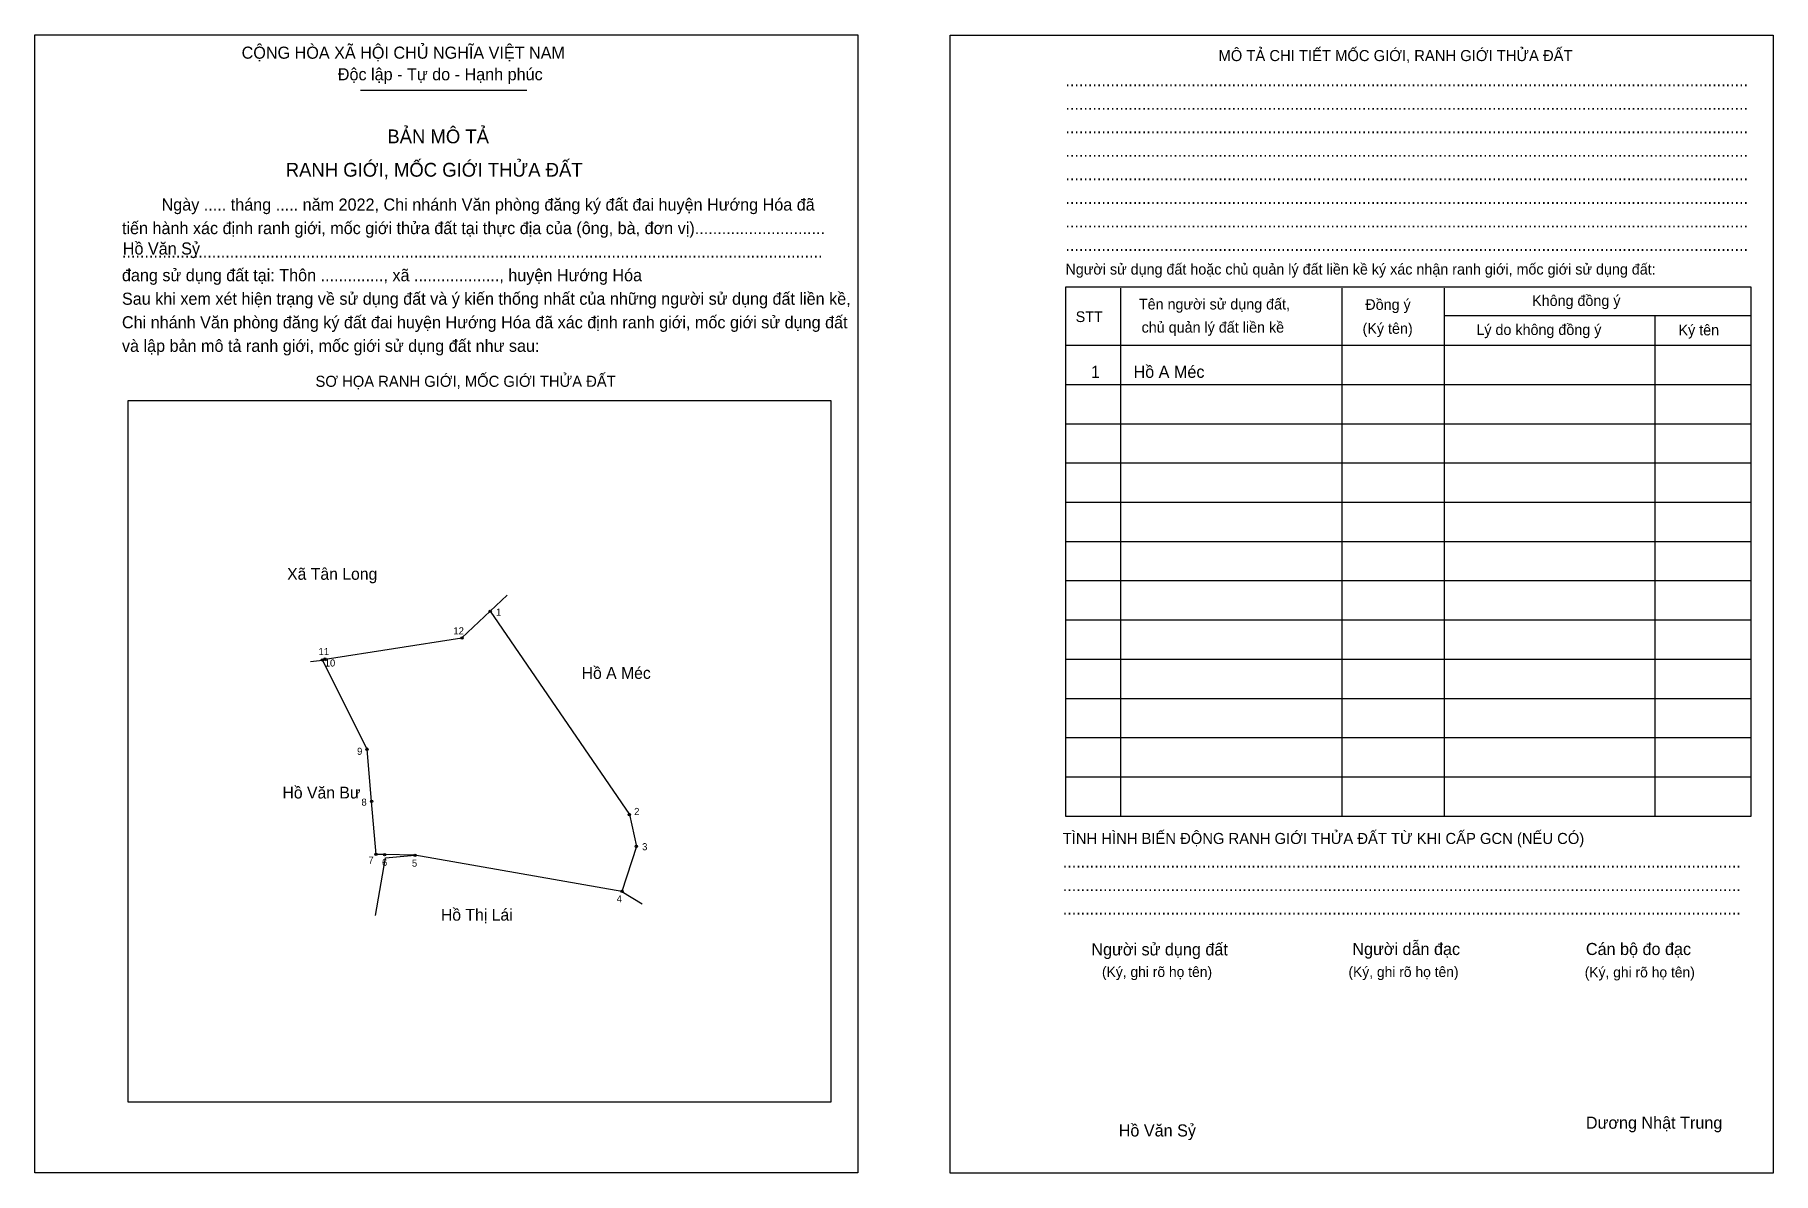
# Model space of a CAD drawing. Extents: x 544420 to 545049, y 1837952 to 1838363.
import ezdxf

# ---------------------------------------------------------------- set-up
doc = ezdxf.new("R2010")
doc.units = 0
for name, color, linetype in [('Level 1', 7, 'Continuous'), ('Level 10', 7, 'Continuous'), ('Level 11', 7, 'Continuous'), ('Level 2', 7, 'Continuous'), ('Level 25', 7, 'Continuous'), ('Level 27', 7, 'Continuous'), ('Level 29', 7, 'Continuous'), ('Level 36', 7, 'Continuous'), ('Level 52', 7, 'Continuous'), ('Level 55', 7, 'Continuous'), ('Level 6', 7, 'Continuous'), ('Level 9', 7, 'Continuous')]:
    doc.layers.add(name, color=color, linetype=linetype)

msp = doc.modelspace()

# ---------------------------------------------------------------- linework, layer by layer
at = {"layer": 'Level 1'}
for p, q in [((544419.95, 1838363.46), (544419.95, 1838363.46)), ((544751.02, 1838363.32), (544751.02, 1838363.32)), ((544537.7, 1838343.45), (544597.88, 1838343.45)), ((544812.53, 1838271.78), (544812.53, 1838080.89)), ((544892.58, 1838271.78), (544892.58, 1838080.89)), ((544929.62, 1838271.78), (544929.62, 1838080.89)), ((544929.62, 1838261.99), (545040.61, 1838261.99)), ((545005.84, 1838261.99), (545005.84, 1838080.89)), ((544792.66, 1838251.2), (545040.61, 1838251.2)), ((544792.66, 1838237.01), (545040.61, 1838237.01)), ((544453.75, 1838231.19), (544453.75, 1838231.19)), ((544792.66, 1838222.81), (545040.61, 1838222.81)), ((544792.66, 1838208.62), (545040.61, 1838208.62)), ((544792.66, 1838194.43), (545040.61, 1838194.43)), ((544792.66, 1838180.24), (545040.61, 1838180.24)), ((544792.66, 1838166.04), (545040.61, 1838166.04)), ((544792.66, 1838151.85), (545040.61, 1838151.85)), ((544792.66, 1838137.66), (545040.61, 1838137.66)), ((544792.66, 1838123.47), (545040.61, 1838123.47)), ((544792.66, 1838109.27), (545040.61, 1838109.27)), ((544792.66, 1838095.08), (545040.61, 1838095.08)), ((544707.79, 1837977.43), (544707.79, 1837977.43)), ((544717.53, 1837951.88), (544717.53, 1837951.88)), ((545048.6, 1837951.74), (545048.6, 1837951.74))]:
    msp.add_line(p, q, dxfattribs=at)
for points in [[(545040.61, 1838272.2), (544792.66, 1838272.2), (544792.66, 1838080.89), (545040.61, 1838080.89)], [(544453.75, 1838231.19), (544707.79, 1838231.19), (544707.79, 1837977.43), (544453.75, 1837977.43)]]:
    msp.add_lwpolyline(points, close=True, dxfattribs=at)
at = {"layer": 'Level 10'}
for p, q in [((544543.12, 1838045), (544546.74, 1838065.81)), ((544546.74, 1838065.81), (544557.43, 1838066.71)), ((544546.74, 1838065.81), (544546.74, 1838065.81))]:
    msp.add_line(p, q, dxfattribs=at)
msp.add_lwpolyline([(544540.11, 1838105.1), (544524, 1838137.33), (544524.92, 1838137.65), (544574.39, 1838145.36), (544584.63, 1838154.97), (544634.97, 1838081.46), (544637.54, 1838069.96), (544632.28, 1838053.64), (544557.43, 1838066.71), (544546.45, 1838066.98), (544543.4, 1838067.05), (544541.75, 1838086.19)], close=True, dxfattribs=at)
at = {"layer": 'Level 11'}
for centre in [(544584.63, 1838154.97), (544574.39, 1838145.36), (544524, 1838137.33), (544524.92, 1838137.65), (544540.11, 1838105.1), (544540.11, 1838105.1), (544541.75, 1838086.19), (544634.97, 1838081.46), (544543.4, 1838067.05), (544546.45, 1838066.98), (544557.43, 1838066.71), (544637.54, 1838069.96), (544632.28, 1838053.64)]:
    msp.add_circle(centre, 0.426, dxfattribs=at)
at = {"layer": 'Level 2'}
for points in [[(544419.96, 1838363.46), (544717.53, 1838363.46), (544717.53, 1837951.88), (544419.96, 1837951.88)], [(544751.02, 1838363.32), (545048.6, 1838363.32), (545048.6, 1837951.74), (544751.02, 1837951.74)]]:
    msp.add_lwpolyline(points, close=True, dxfattribs=at)
at = {"layer": 'Level 25'}
msp.add_line((544632.28, 1838053.64), (544557.43, 1838066.71), dxfattribs=at)
at = {"layer": 'Level 27'}
for p, q in [((544584.63, 1838154.97), (544590.83, 1838160.8)), ((544632.28, 1838053.64), (544639.54, 1838049.19))]:
    msp.add_line(p, q, dxfattribs=at)
at = {"layer": 'Level 29'}
msp.add_line((544519.71, 1838136.84), (544524, 1838137.33), dxfattribs=at)

# ---------------------------------------------------------------- texts
at = {"layer": 'Level 1'}
for s, height, p in [('CỘNG HÒA XÃ HỘI CHỦ NGHĨA VIỆT NAM', 4.371, (544494.76, 1838354.8)), ('MÔ TẢ CHI TIẾT MỐC GIỚI, RANH GIỚI THỬA ĐẤT', 3.9964, (544848, 1838353.94)), ('Độc lập - Tự do - Hạnh phúc', 4.371, (544529.54, 1838347)), ('........................................................................................................................................................', 4.37104, (544792.67, 1838344.87)), ('........................................................................................................................................................', 4.37104, (544792.67, 1838336.35)), ('BẢN MÔ TẢ', 4.996, (544547.45, 1838324.21)), ('........................................................................................................................................................', 4.37104, (544792.67, 1838327.84)), ('RANH GIỚI, MỐC GIỚI THỬA ĐẤT', 4.996, (544510.71, 1838312.14)), ('........................................................................................................................................................', 4.37104, (544792.67, 1838319.32)), ('........................................................................................................................................................', 4.37104, (544792.67, 1838310.81)), ('Ngày ..... tháng ..... năm 2022, Chi nhánh Văn phòng đăng ký đất đai huyện Hướng Hóa đã', 4.371, (544465.81, 1838299.88)), ('........................................................................................................................................................', 4.37104, (544792.67, 1838302.29)), ('tiến hành xác định ranh giới, mốc giới thửa đất tại thực địa của (ông, bà, đơn vị).............................', 4.37104, (544451.48, 1838291.36)), ('........................................................................................................................................................', 4.37104, (544792.67, 1838293.78)), ('........................................................................................................................................................', 4.37104, (544792.67, 1838285.26)), ('đang sử dụng đất tại: Thôn .............., xã ..................., huyện Hướng Hóa', 4.371, (544451.48, 1838274.33)), ('............................................................................................................................................................', 4.37104, (544451.48, 1838282.85)), ('Người sử dụng đất hoặc chủ quản lý đất liền kề ký xác nhận ranh giới, mốc giới sử dụng đất:', 3.8719, (544792.67, 1838276.75)), ('Sau khi xem xét hiện trạng về sử dụng đất và ý kiến thống nhất của những người sử dụng đất liền kề,', 4.371, (544451.48, 1838265.82)), ('Tên người sử dụng đất,', 3.8719, (544819.21, 1838264.11)), ('Đồng ý', 3.872, (544901.1, 1838263.97)), ('Không đồng ý', 3.8719, (544961.41, 1838265.39)), ('Chi nhánh Văn phòng đăng ký đất đai huyện Hướng Hóa đã xác định ranh giới, mốc giới sử dụng đất', 4.371, (544451.48, 1838257.3)), ('STT', 3.872, (544796.36, 1838259.57)), ('chủ quản lý đất liền kề', 3.8719, (544820.2, 1838255.74)), ('(Ký tên)', 3.872, (544900.1, 1838255.32)), ('Lý do không đồng ý', 3.8719, (544941.26, 1838254.89)), ('và lập bản mô tả ranh giới, mốc giới sử dụng đất như sau:', 4.371, (544451.48, 1838248.79)), ('Ký tên', 3.872, (545014.35, 1838254.75)), ('SƠ HỌA RANH GIỚI, MỐC GIỚI THỬA ĐẤT', 3.9964, (544521.46, 1838236.14)), ('TÌNH HÌNH BIẾN ĐỘNG RANH GIỚI THỬA ĐẤT TỪ KHI CẤP GCN (NẾU CÓ)', 3.9964, (544791.67, 1838070.81)), ('.......................................................................................................................................................', 4.37104, (544791.67, 1838062.3)), ('.......................................................................................................................................................', 4.37104, (544791.67, 1838053.78)), ('.......................................................................................................................................................', 4.37104, (544791.67, 1838045.27)), ('Người sử dụng đất', 4.371, (544802.03, 1838030.51)), ('Người dẫn đạc', 4.371, (544896.41, 1838030.65)), ('Cán bộ đo đạc', 4.371, (544980.86, 1838030.65)), ('(Ký, ghi rõ họ tên)', 3.7468, (544805.86, 1838022.7)), ('(Ký, ghi rõ họ tên)', 3.7468, (544894.99, 1838022.7)), ('(Ký, ghi rõ họ tên)', 3.7468, (544980.43, 1838022.56)), ('Dương Nhật Trung', 4.371, (544980.86, 1837967.84))]:
    msp.add_text(s, height=height, dxfattribs=at).set_placement(p)
at = {"layer": 'Level 36'}
for s, height, p in [('Xã Tân Long', 4.2578, (544511.21, 1838166.36)), ('Hồ A Méc', 4.258, (544617.71, 1838130.52)), ('Hồ Văn Bư', 4.258, (544509.53, 1838087.26)), ('Hồ Thị Lái', 4.258, (544566.82, 1838043.09))]:
    msp.add_text(s, height=height, dxfattribs=at).set_placement(p)
at = {"layer": 'Level 52'}
for s, height, p in [('1', 4.37, (544801.88, 1838239.39)), ('Hồ A Méc', 4.371, (544817.27, 1838239.39))]:
    msp.add_text(s, height=height, dxfattribs=at).set_placement(p)
at = {"layer": 'Level 55'}
for s, p in [('1', (544584.55, 1838154.97)), ('12', (544574.19, 1838145.36)), ('10', (544523.8, 1838137.33)), ('11', (544524.74, 1838137.65)), ('9', (544540.01, 1838105.1)), ('8', (544541.65, 1838086.19)), ('2', (544634.87, 1838081.46)), ('7', (544543.3, 1838067.05)), ('6', (544546.36, 1838066.98)), ('5', (544557.34, 1838066.71)), ('3', (544637.45, 1838069.96)), ('4', (544632.18, 1838053.64))]:
    msp.add_text(s, height=0.284, dxfattribs=at).set_placement(p)
at = {"layer": 'Level 6'}
for p in [(544451.78, 1838283.98), (544811.92, 1837965.03)]:
    msp.add_text('Hồ Văn Sỷ', height=4.371, dxfattribs=at).set_placement(p)
at = {"layer": 'Level 9'}
for s, height, p in [('1', 2.55, (544586.74, 1838153.39)), ('12', 2.555, (544571.34, 1838146.63)), ('11', 2.555, (544522.58, 1838139.13)), ('10', 2.555, (544524.81, 1838134.99)), ('9', 2.55, (544536.51, 1838103.05)), ('8', 2.55, (544538.08, 1838084.66)), ('2', 2.55, (544636.71, 1838081.31)), ('3', 2.55, (544639.59, 1838068.55)), ('7', 2.55, (544540.6, 1838063.7)), ('6', 2.55, (544545.51, 1838062.86)), ('5', 2.55, (544556.33, 1838062.61)), ('4', 2.55, (544630.4, 1838049.71))]:
    msp.add_text(s, height=height, dxfattribs=at).set_placement(p)

doc.saveas('drawing.dxf')
